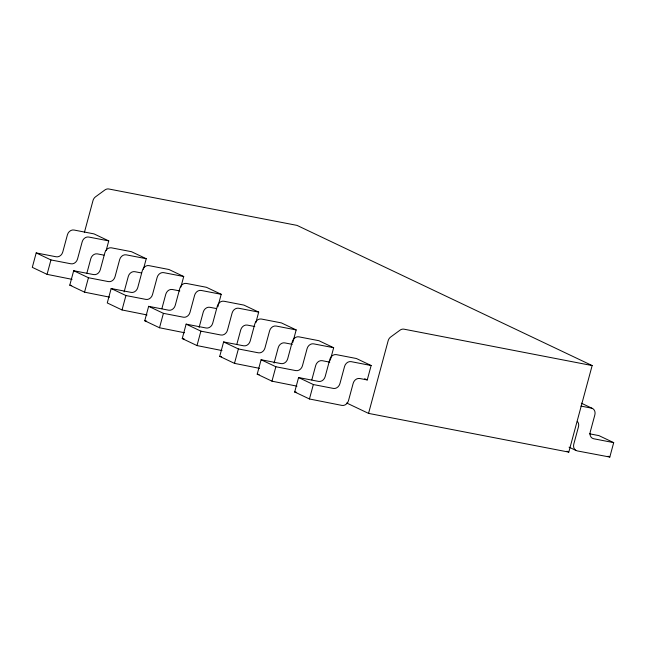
<?xml version="1.0" encoding="UTF-8"?>
<svg xmlns="http://www.w3.org/2000/svg" width="646" height="646" viewBox="0 0 646 646"><rect width="100%" height="100%" fill="white"/><g stroke="black" fill="none" stroke-linecap="round" stroke-linejoin="round"><path stroke-width="0.97" d="M106.162 250.519L108.754 240.901L94.001 233.892L73.975 230.024A6.016 5.055 -64.6 0 0 67.41 234.829L62.775 251.988A6.016 5.055 -64.6 0 1 56.218 256.793L36.192 252.925L32.3 267.347L47.061 274.356L72.045 279.338M47.061 274.356L50.953 259.934L36.192 252.925M109.537 297.144L84.545 292.162L69.784 285.152L73.676 270.722L93.702 274.598A6.016 5.055 -64.6 0 0 100.267 269.794L104.894 252.626A6.016 5.055 -64.6 0 1 111.459 247.83L131.485 251.698L146.238 258.707L143.388 269.285M84.376 232.544L92.992 200.591A6.016 5.055 -64.6 0 1 95.56 196.796L104.846 190.005A6.016 5.055 -64.6 0 1 108.835 188.995L296.99 225.381L592.148 365.563L568.795 452.111L368.551 413.392L346.692 403.007M86.903 273.105L90.795 258.683A6.016 5.055 -64.6 0 1 97.352 253.878L103.925 255.146M84.545 292.162L88.437 277.732L73.676 270.722M180.872 287.09L183.722 276.512L168.969 269.503L148.943 265.627A6.016 5.055 -64.6 0 0 142.378 270.432L137.751 287.599A6.016 5.055 -64.6 0 1 131.186 292.396L111.16 288.528L107.268 302.95L122.029 309.959L147.022 314.941M124.121 291.871L128.279 276.48A6.016 5.055 -64.6 0 1 134.836 271.683L141.409 272.951M122.029 309.959L125.922 295.537L111.16 288.528M184.506 332.747L159.514 327.764L144.752 320.755L148.645 306.333L168.671 310.201A6.016 5.055 -64.6 0 0 175.236 305.397L179.863 288.237A6.016 5.055 -64.6 0 1 186.428 283.433L206.454 287.3L221.207 294.31L217.839 306.818M161.871 308.707L165.764 294.285A6.016 5.055 -64.6 0 1 172.321 289.481L179.83 290.934M159.514 327.764L163.406 313.342L148.645 306.333M221.99 350.552L196.998 345.57L182.237 338.561L186.129 324.13L206.155 328.007A6.016 5.055 -64.6 0 0 212.72 323.202L217.347 306.034A6.016 5.055 -64.6 0 1 223.912 301.23L243.938 305.106L258.691 312.115L255.84 322.693M199.097 327.474L203.248 312.091A6.016 5.055 -64.6 0 1 209.805 307.286L216.378 308.554M196.998 345.57L200.89 331.14L186.129 324.13M259.474 368.349L234.482 363.367L219.721 356.358L223.613 341.936L243.639 345.804A6.016 5.055 -64.6 0 0 250.204 341.007L254.831 323.84A6.016 5.055 -64.6 0 1 261.396 319.035L281.422 322.911L296.175 329.92L292.808 342.42M236.84 344.318L240.732 329.888A6.016 5.055 -64.6 0 1 247.289 325.091L254.799 326.537M234.482 363.367L238.374 348.945L223.613 341.936M296.958 386.155L271.966 381.172L257.205 374.163L261.097 359.741L281.123 363.609A6.016 5.055 -64.6 0 0 287.688 358.805L292.315 341.637A6.016 5.055 -64.6 0 1 298.88 336.841L318.906 340.708L333.659 347.718L330.292 360.218M274.065 363.076L278.216 347.693A6.016 5.055 -64.6 0 1 284.773 342.889L292.283 344.342M271.966 381.172L275.858 366.75L261.097 359.741M294.689 391.969L298.581 377.539L318.607 381.415A6.016 5.055 -64.6 0 0 325.172 376.61L329.799 359.442A6.016 5.055 -64.6 0 1 336.364 354.638L356.39 358.514L371.143 365.523L367.251 379.945L359.749 378.499A6.016 5.055 -64.6 0 0 353.184 383.296L348.509 400.609A6.016 5.055 -64.6 0 1 341.952 405.413L309.45 398.978L294.689 391.969L296.611 392.348M311.808 379.921L315.7 365.499A6.016 5.055 -64.6 0 1 322.265 360.694L329.767 362.148M309.45 398.978L313.342 384.548L298.581 377.539M368.551 413.392L388.149 340.773A6.016 5.055 -64.6 0 1 390.717 336.978L399.995 330.187A6.016 5.055 -64.6 0 1 403.992 329.177L592.148 365.563M577.298 421.378A6.016 5.055 -64.6 0 1 578.453 426.861L573.777 444.165A6.016 5.055 -64.6 0 0 577.233 450.908L609.808 457.053L613.7 442.631L598.939 435.622L589.41 433.773M108.754 240.901L88.728 237.034A6.016 5.055 -64.6 0 0 82.171 241.838L77.536 258.998A6.016 5.055 -64.6 0 1 70.971 263.802L50.953 259.934M146.238 258.707L126.212 254.839A6.016 5.055 -64.6 0 0 119.655 259.635L115.02 276.803A6.016 5.055 -64.6 0 1 108.455 281.608L88.437 277.732M183.722 276.512L163.696 272.636A6.016 5.055 -64.6 0 0 157.139 277.441L152.504 294.608A6.016 5.055 -64.6 0 1 145.939 299.405L125.922 295.537M221.207 294.31L201.189 290.442A6.016 5.055 -64.6 0 0 194.624 295.238L189.989 312.406A6.016 5.055 -64.6 0 1 183.424 317.21L163.406 313.342M258.691 312.115L238.673 308.239A6.016 5.055 -64.6 0 0 232.108 313.044L227.473 330.211A6.016 5.055 -64.6 0 1 220.908 335.016L200.89 331.14M296.175 329.92L276.157 326.044A6.016 5.055 -64.6 0 0 269.592 330.849L264.957 348.016A6.016 5.055 -64.6 0 1 258.4 352.813L238.374 348.945M333.659 347.718L313.641 343.85A6.016 5.055 -64.6 0 0 307.076 348.646L302.441 365.814A6.016 5.055 -64.6 0 1 295.884 370.618L275.858 366.75M371.143 365.523L351.125 361.647A6.016 5.055 -64.6 0 0 344.56 366.452L339.925 383.619A6.016 5.055 -64.6 0 1 333.368 388.424L313.342 384.548M580.924 406.084L591.413 408.119A6.016 5.055 -64.6 0 1 594.861 414.853L590.226 432.021A6.016 5.055 -64.6 0 0 593.674 438.755L613.7 442.631M69.784 285.152L71.706 285.532M144.752 320.755L146.674 321.135M182.237 338.561L184.158 338.94M219.721 356.358L221.643 356.745M257.205 374.163L259.127 374.543M581.368 403.201L592.648 408.563M608.072 456.229L609.808 457.053M569.045 447.161L575.99 450.456M566.97 451.247L568.795 452.111M364.651 378.709L367.251 379.945"/></g></svg>
